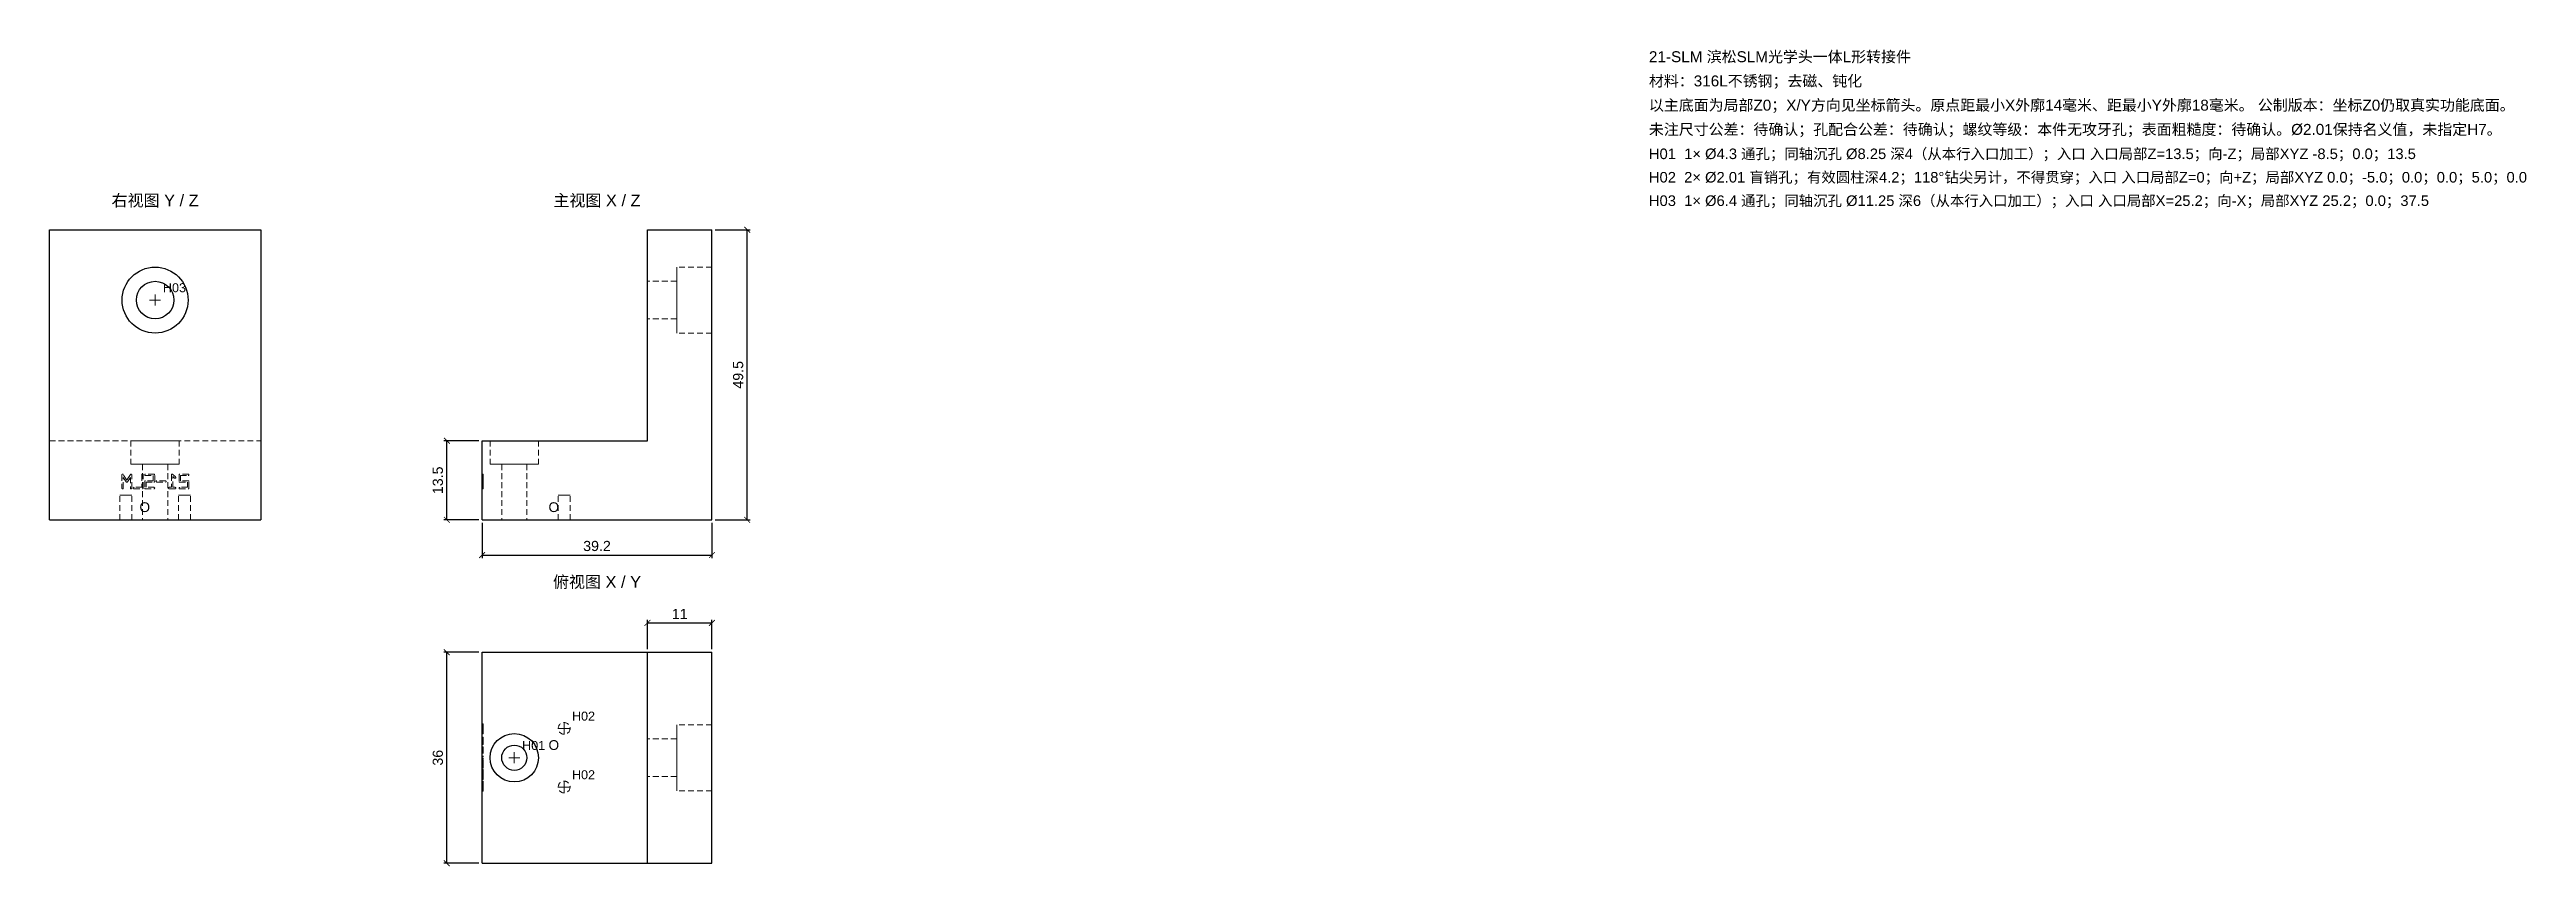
# Model space of a CAD drawing. Header units: millimetres. Extents: x 14 to 436, y 43 to 182.
import ezdxf
from ezdxf.enums import TextEntityAlignment as Align

# ---------------------------------------------------------------- set-up
doc = ezdxf.new("R2010")
doc.units = ezdxf.units.MM
doc.linetypes.add('WP_HIDDEN', pattern=[2.3, 1.5, -0.8])
for name, color, linetype, lineweight in [('ANNOTATIONS', 7, 'CONTINUOUS', 18), ('DIMENSIONS', 7, 'CONTINUOUS', 18), ('HIDDEN', 7, 'WP_HIDDEN', 13), ('VISIBLE', 7, 'CONTINUOUS', 25)]:
    doc.layers.add(name, color=color, linetype=linetype, lineweight=lineweight)
doc.styles.add('CJK', font='Arial Unicode.ttf')
doc.styles.add('OpenSansCondensed-Light', font='OpenSansCondensed-Light.ttf')
doc.dimstyles.new('EZDXF', dxfattribs={"dimtxt": 0.25, "dimasz": 0.175, "dimexe": 0.375, "dimexo": 0.125, "dimgap": 0.1, "dimtad": 1, "dimlfac": 100, "dimzin": 12, "dimdsep": 46, "dimtxsty": 'OpenSansCondensed-Light', "dimblk": 'ARCHTICK', "dimcen": 2.5, "dimazin": 3, "dimtfac": 0.5, "dimtmove": 2, "dimatfit": 3})

# ---------------------------------------------------------------- blocks, each defined once
blk = doc.blocks.new('_ARCHTICK')
at = {"color": 0, "linetype": 'BYBLOCK', "const_width": 0.15}
blk.add_lwpolyline([(-0.5, -0.5), (0.5, 0.5)], dxfattribs=at)

msp = doc.modelspace()

# ---------------------------------------------------------------- linework, layer by layer
at = {"layer": 'ANNOTATIONS'}
for p, q in [((31.06667, 139.41667), (32.93333, 139.41667)), ((32, 138.48333), (32, 140.35)), ((100.8, 66.33333), (102.66667, 66.33333)), ((101.73333, 65.4), (101.73333, 67.26667)), ((92.3, 61.33333), (94.16667, 61.33333)), ((93.23333, 60.4), (93.23333, 62.26667)), ((100.8, 56.33333), (102.66667, 56.33333)), ((101.73333, 55.4), (101.73333, 57.26667))]:
    msp.add_line(p, q, dxfattribs=at)
at = {"layer": 'HIDDEN', "ltscale": 0.666667}
for p, q in [((14, 115.41667), (14, 151.41667)), ((50, 115.41667), (50, 151.41667)), ((126.93333, 145.04167), (120.93333, 145.04167)), ((120.93333, 142.61667), (115.93333, 142.61667)), ((120.93333, 136.21667), (115.93333, 136.21667)), ((126.93333, 133.79167), (120.93333, 133.79167)), ((14, 101.91667), (14, 115.41667)), ((14, 115.41667), (50, 115.41667)), ((27.875, 115.41667), (27.875, 111.41667)), ((36.125, 115.41667), (36.125, 111.41667)), ((50, 101.91667), (50, 115.41667)), ((89.10833, 115.41667), (89.10833, 111.41667)), ((97.35833, 115.41667), (97.35833, 111.41667)), ((29.85, 111.41667), (29.85, 101.91667)), ((34.15, 111.41667), (34.15, 101.91667)), ((91.08333, 111.41667), (91.08333, 101.91667)), ((95.38333, 111.41667), (95.38333, 101.91667)), ((25.995, 101.91667), (25.995, 106.11667)), ((26.325, 109.59167), (26.325, 107.34167)), ((27.175, 108.69742), (26.55507, 109.65938)), ((26.575, 109.16695), (27.06993, 108.39895)), ((26.575, 107.34167), (26.575, 109.16695)), ((27.79493, 109.65938), (27.175, 108.69742)), ((27.28007, 108.39895), (27.775, 109.16695)), ((27.775, 109.16695), (27.775, 107.34167)), ((28.005, 101.91667), (28.005, 106.11667)), ((28.025, 107.34167), (28.025, 109.59167)), ((29.725, 107.46667), (28.4, 107.46667)), ((28.4, 107.21667), (29.85, 107.21667)), ((29.725, 109.59167), (29.725, 107.46667)), ((29.975, 107.34167), (29.975, 109.59167)), ((30.225, 108.46667), (30.225, 107.34167)), ((31.8, 109.71667), (30.35, 109.71667)), ((30.35, 109.46667), (31.675, 109.46667)), ((31.675, 108.59167), (30.35, 108.59167)), ((30.35, 107.21667), (31.8, 107.21667)), ((30.475, 108.34167), (31.8, 108.34167)), ((30.475, 107.46667), (30.475, 108.34167)), ((31.8, 107.46667), (30.475, 107.46667)), ((31.675, 109.46667), (31.675, 108.59167)), ((31.925, 108.46667), (31.925, 109.59167)), ((33.75, 108.59167), (32.3, 108.59167)), ((32.3, 108.34167), (33.75, 108.34167)), ((34.7775, 107.46667), (34.395, 107.46667)), ((34.395, 107.21667), (35.41, 107.21667)), ((34.7775, 109.59167), (34.7775, 107.46667)), ((35.49293, 109.23519), (34.98543, 109.68519)), ((35.0275, 107.46667), (35.0275, 109.31377)), ((35.0275, 109.31377), (35.32707, 109.04814)), ((35.41, 107.46667), (35.0275, 107.46667)), ((35.995, 101.91667), (35.995, 106.11667)), ((36.075, 109.59167), (36.075, 108.46667)), ((37.65, 109.71667), (36.2, 109.71667)), ((36.2, 108.34167), (37.525, 108.34167)), ((37.525, 107.46667), (36.2, 107.46667)), ((36.2, 107.21667), (37.65, 107.21667)), ((36.325, 108.59167), (36.325, 109.46667)), ((36.325, 109.46667), (37.65, 109.46667)), ((37.65, 108.59167), (36.325, 108.59167)), ((37.525, 108.34167), (37.525, 107.46667)), ((37.775, 107.34167), (37.775, 108.46667)), ((38.005, 101.91667), (38.005, 106.11667)), ((87.73333, 109.71667), (87.93333, 109.71667)), ((87.73333, 109.23519), (87.73333, 109.68519)), ((87.73333, 108.69742), (87.73333, 109.65938)), ((87.73333, 109.59167), (87.73333, 108.46667)), ((87.73333, 109.59167), (87.73333, 107.46667)), ((87.73333, 107.34167), (87.73333, 109.59167)), ((87.73333, 108.59167), (87.73333, 109.46667)), ((87.73333, 109.46667), (87.93333, 109.46667)), ((87.73333, 107.46667), (87.73333, 109.31377)), ((87.73333, 109.31377), (87.73333, 109.04814)), ((87.73333, 109.31377), (87.93333, 109.31377)), ((87.73333, 108.39895), (87.73333, 109.16695)), ((87.73333, 107.34167), (87.73333, 109.16695)), ((87.73333, 109.16695), (87.93333, 109.16695)), ((87.73333, 109.01667), (87.93333, 109.01667)), ((87.93333, 108.69742), (87.73333, 108.69742)), ((87.73333, 108.59167), (87.93333, 108.59167)), ((87.73333, 107.34167), (87.73333, 108.46667)), ((87.73333, 108.34167), (87.73333, 107.46667)), ((87.73333, 108.34167), (87.93333, 108.34167)), ((87.93333, 107.46667), (87.73333, 107.46667)), ((87.73333, 107.21667), (87.93333, 107.21667)), ((87.93333, 109.68519), (87.93333, 109.23519)), ((87.93333, 108.69742), (87.93333, 109.65938)), ((87.93333, 108.46667), (87.93333, 109.59167)), ((87.93333, 107.46667), (87.93333, 109.59167)), ((87.93333, 109.59167), (87.93333, 107.34167)), ((87.93333, 109.46667), (87.93333, 108.59167)), ((87.93333, 109.31377), (87.93333, 107.46667)), ((87.93333, 109.04814), (87.93333, 109.31377)), ((87.93333, 109.16695), (87.93333, 108.39895)), ((87.93333, 107.34167), (87.93333, 109.16695)), ((87.93333, 108.46667), (87.93333, 107.34167)), ((87.93333, 107.46667), (87.93333, 108.34167)), ((100.72833, 101.91667), (100.72833, 106.11667)), ((102.73833, 101.91667), (102.73833, 106.11667)), ((87.73333, 79.33333), (126.93333, 79.33333)), ((87.73333, 67.10833), (87.93333, 67.10833)), ((87.73333, 66.98333), (87.73333, 65.65833)), ((87.73333, 65.53333), (87.73333, 66.98333)), ((87.73333, 66.85833), (87.73333, 65.53333)), ((87.93333, 66.85833), (87.73333, 66.85833)), ((87.73333, 65.65833), (87.93333, 65.65833)), ((87.73333, 65.40833), (87.93333, 65.40833)), ((87.73333, 64.86833), (87.93333, 64.86833)), ((87.73333, 64.82626), (87.73333, 64.31876)), ((87.73333, 64.74333), (87.73333, 64.36083)), ((87.73333, 63.72833), (87.73333, 64.74333)), ((87.73333, 64.36083), (87.73333, 64.6604)), ((87.73333, 64.36083), (87.93333, 64.36083)), ((87.73333, 64.11083), (87.73333, 63.72833)), ((87.73333, 64.11083), (87.93333, 64.11083)), ((87.73333, 63.60333), (87.93333, 63.60333)), ((87.93333, 66.98333), (87.93333, 65.65833)), ((87.93333, 65.53333), (87.93333, 66.98333)), ((87.93333, 66.85833), (87.93333, 65.53333)), ((87.93333, 64.31876), (87.93333, 64.82626)), ((87.93333, 63.72833), (87.93333, 64.74333)), ((87.93333, 64.36083), (87.93333, 64.74333)), ((87.93333, 64.6604), (87.93333, 64.36083)), ((87.93333, 63.72833), (87.93333, 64.11083)), ((120.93333, 64.53333), (115.93333, 64.53333)), ((126.93333, 66.95833), (120.93333, 66.95833)), ((87.73333, 63.20833), (87.93333, 63.20833)), ((87.73333, 63.08333), (87.73333, 61.63333)), ((87.73333, 61.50833), (87.93333, 61.50833)), ((87.73333, 61.25833), (87.93333, 61.25833)), ((87.73333, 59.80833), (87.73333, 61.13333)), ((87.73333, 59.68333), (87.73333, 61.13333)), ((87.73333, 61.00833), (87.73333, 59.68333)), ((87.93333, 61.00833), (87.73333, 61.00833)), ((87.73333, 59.80833), (87.93333, 59.80833)), ((87.73333, 59.55833), (87.93333, 59.55833)), ((87.73333, 59.30833), (87.93333, 59.30833)), ((87.73333, 57.73333), (87.73333, 59.18333)), ((87.93333, 63.08333), (87.93333, 61.63333)), ((87.93333, 59.68333), (87.93333, 61.13333)), ((87.93333, 59.80833), (87.93333, 61.13333)), ((87.93333, 61.00833), (87.93333, 59.68333)), ((87.93333, 59.18333), (87.93333, 57.73333)), ((87.73333, 59.05833), (87.73333, 57.73333)), ((87.73333, 59.05833), (87.93333, 59.05833)), ((87.73333, 57.60833), (87.93333, 57.60833)), ((87.73333, 57.35833), (87.93333, 57.35833)), ((87.73333, 57.12826), (87.73333, 56.50833)), ((87.73333, 56.6134), (87.73333, 57.10833)), ((87.73333, 57.10833), (87.93333, 57.10833)), ((87.73333, 56.50833), (87.73333, 55.8884)), ((87.93333, 56.50833), (87.73333, 56.50833)), ((87.73333, 55.90833), (87.73333, 56.40326)), ((87.73333, 55.90833), (87.93333, 55.90833)), ((87.73333, 55.65833), (87.93333, 55.65833)), ((87.93333, 57.73333), (87.93333, 59.05833)), ((87.93333, 56.50833), (87.93333, 57.12826)), ((87.93333, 57.10833), (87.93333, 56.6134)), ((87.93333, 55.8884), (87.93333, 56.50833)), ((87.93333, 56.40326), (87.93333, 55.90833)), ((120.93333, 58.13333), (115.93333, 58.13333)), ((126.93333, 55.70833), (120.93333, 55.70833)), ((87.73333, 43.33333), (126.93333, 43.33333))]:
    msp.add_line(p, q, dxfattribs=at)
for points in [[(120.93333, 133.79167), (120.93333, 133.9327), (120.93333, 134.34872), (120.93333, 135.01886), (120.93333, 135.90954), (120.93333, 136.97607), (120.93333, 138.16499), (120.93333, 139.41667), (120.93333, 140.66835), (120.93333, 141.85726), (120.93333, 142.9238), (120.93333, 143.81447), (120.93333, 144.48462), (120.93333, 144.90064), (120.93333, 145.04167)], [(126.93333, 133.79167), (126.93333, 133.9327), (126.93333, 134.34872), (126.93333, 135.01886), (126.93333, 135.90954), (126.93333, 136.97607), (126.93333, 138.16499), (126.93333, 139.41667), (126.93333, 140.66835), (126.93333, 141.85726), (126.93333, 142.9238), (126.93333, 143.81447), (126.93333, 144.48462), (126.93333, 144.90064), (126.93333, 145.04167)], [(115.93333, 136.21667), (115.93333, 136.2969), (115.93333, 136.53357), (115.93333, 136.91481), (115.93333, 137.4215), (115.93333, 138.02824), (115.93333, 138.7046), (115.93333, 139.41667), (115.93333, 140.12873), (115.93333, 140.80509), (115.93333, 141.41183), (115.93333, 141.91853), (115.93333, 142.29977), (115.93333, 142.53644), (115.93333, 142.61667)], [(120.93333, 136.21667), (120.93333, 136.2969), (120.93333, 136.53357), (120.93333, 136.91481), (120.93333, 137.4215), (120.93333, 138.02824), (120.93333, 138.7046), (120.93333, 139.41667), (120.93333, 140.12873), (120.93333, 140.80509), (120.93333, 141.41183), (120.93333, 141.91853), (120.93333, 142.29977), (120.93333, 142.53644), (120.93333, 142.61667)], [(36.125, 115.41667), (36.02158, 115.41667), (35.7165, 115.41667), (35.22505, 115.41667), (34.5719, 115.41667), (33.78977, 115.41667), (32.9179, 115.41667), (32, 115.41667), (31.0821, 115.41667), (30.21023, 115.41667), (29.4281, 115.41667), (28.77495, 115.41667), (28.2835, 115.41667), (27.97842, 115.41667), (27.875, 115.41667)], [(27.875, 115.41667), (27.90094, 115.41667), (27.97842, 115.41667), (28.10648, 115.41667), (28.2835, 115.41667), (28.50726, 115.41667), (28.77495, 115.41667), (29.08318, 115.41667), (29.4281, 115.41667), (29.80537, 115.41667), (30.21023, 115.41667), (30.6376, 115.41667), (31.0821, 115.41667), (31.53815, 115.41667), (32, 115.41667)], [(32, 115.41667), (32.46185, 115.41667), (32.9179, 115.41667), (33.3624, 115.41667), (33.78977, 115.41667), (34.19463, 115.41667), (34.5719, 115.41667), (34.91682, 115.41667), (35.22505, 115.41667), (35.49274, 115.41667), (35.7165, 115.41667), (35.89352, 115.41667), (36.02158, 115.41667), (36.09906, 115.41667), (36.125, 115.41667)], [(89.10833, 115.41667), (89.21176, 115.41667), (89.51684, 115.41667), (90.00828, 115.41667), (90.66144, 115.41667), (91.44356, 115.41667), (92.31543, 115.41667), (93.23333, 115.41667), (94.15123, 115.41667), (95.0231, 115.41667), (95.80523, 115.41667), (96.45839, 115.41667), (96.94983, 115.41667), (97.25491, 115.41667), (97.35833, 115.41667)], [(36.125, 111.41667), (36.02158, 111.41667), (35.7165, 111.41667), (35.22505, 111.41667), (34.5719, 111.41667), (33.78977, 111.41667), (32.9179, 111.41667), (32, 111.41667), (31.0821, 111.41667), (30.21023, 111.41667), (29.4281, 111.41667), (28.77495, 111.41667), (28.2835, 111.41667), (27.97842, 111.41667), (27.875, 111.41667)], [(27.875, 111.41667), (27.90094, 111.41667), (27.97842, 111.41667), (28.10648, 111.41667), (28.2835, 111.41667), (28.50726, 111.41667), (28.77495, 111.41667), (29.08318, 111.41667), (29.4281, 111.41667), (29.80537, 111.41667), (30.21023, 111.41667), (30.6376, 111.41667), (31.0821, 111.41667), (31.53815, 111.41667), (32, 111.41667)], [(34.15, 111.41667), (34.0961, 111.41667), (33.93708, 111.41667), (33.68094, 111.41667), (33.3405, 111.41667), (32.93285, 111.41667), (32.47842, 111.41667), (32, 111.41667), (31.52158, 111.41667), (31.06715, 111.41667), (30.6595, 111.41667), (30.31906, 111.41667), (30.06292, 111.41667), (29.9039, 111.41667), (29.85, 111.41667)], [(29.85, 111.41667), (29.86352, 111.41667), (29.9039, 111.41667), (29.97065, 111.41667), (30.06292, 111.41667), (30.17954, 111.41667), (30.31906, 111.41667), (30.47972, 111.41667), (30.6595, 111.41667), (30.85613, 111.41667), (31.06715, 111.41667), (31.2899, 111.41667), (31.52158, 111.41667), (31.75928, 111.41667), (32, 111.41667)], [(32, 111.41667), (32.46185, 111.41667), (32.9179, 111.41667), (33.3624, 111.41667), (33.78977, 111.41667), (34.19463, 111.41667), (34.5719, 111.41667), (34.91682, 111.41667), (35.22505, 111.41667), (35.49274, 111.41667), (35.7165, 111.41667), (35.89352, 111.41667), (36.02158, 111.41667), (36.09906, 111.41667), (36.125, 111.41667)], [(32, 111.41667), (32.24072, 111.41667), (32.47842, 111.41667), (32.7101, 111.41667), (32.93285, 111.41667), (33.14387, 111.41667), (33.3405, 111.41667), (33.52028, 111.41667), (33.68094, 111.41667), (33.82046, 111.41667), (33.93708, 111.41667), (34.02935, 111.41667), (34.0961, 111.41667), (34.13648, 111.41667), (34.15, 111.41667)], [(89.10833, 111.41667), (89.21176, 111.41667), (89.51684, 111.41667), (90.00828, 111.41667), (90.66144, 111.41667), (91.44356, 111.41667), (92.31543, 111.41667), (93.23333, 111.41667), (94.15123, 111.41667), (95.0231, 111.41667), (95.80523, 111.41667), (96.45839, 111.41667), (96.94983, 111.41667), (97.25491, 111.41667), (97.35833, 111.41667)], [(91.08333, 111.41667), (91.13724, 111.41667), (91.29625, 111.41667), (91.5524, 111.41667), (91.89283, 111.41667), (92.30048, 111.41667), (92.75491, 111.41667), (93.23333, 111.41667), (93.71175, 111.41667), (94.16618, 111.41667), (94.57384, 111.41667), (94.91427, 111.41667), (95.17042, 111.41667), (95.32943, 111.41667), (95.38333, 111.41667)], [(28.005, 106.11667), (27.9798, 106.11667), (27.90547, 106.11667), (27.78574, 106.11667), (27.62661, 106.11667), (27.43605, 106.11667), (27.22363, 106.11667), (27, 106.11667), (26.77637, 106.11667), (26.56395, 106.11667), (26.37339, 106.11667), (26.21426, 106.11667), (26.09453, 106.11667), (26.0202, 106.11667), (25.995, 106.11667)], [(25.995, 106.11667), (26.00132, 106.11667), (26.0202, 106.11667), (26.0514, 106.11667), (26.09453, 106.11667), (26.14904, 106.11667), (26.21426, 106.11667), (26.28936, 106.11667), (26.37339, 106.11667), (26.46531, 106.11667), (26.56395, 106.11667), (26.66807, 106.11667), (26.77637, 106.11667), (26.88748, 106.11667), (27, 106.11667)], [(27, 106.11667), (27.11252, 106.11667), (27.22363, 106.11667), (27.33193, 106.11667), (27.43605, 106.11667), (27.53469, 106.11667), (27.62661, 106.11667), (27.71064, 106.11667), (27.78574, 106.11667), (27.85096, 106.11667), (27.90547, 106.11667), (27.9486, 106.11667), (27.9798, 106.11667), (27.99868, 106.11667), (28.005, 106.11667)], [(38.005, 106.11667), (37.9798, 106.11667), (37.90547, 106.11667), (37.78574, 106.11667), (37.62661, 106.11667), (37.43605, 106.11667), (37.22363, 106.11667), (37, 106.11667), (36.77637, 106.11667), (36.56395, 106.11667), (36.37339, 106.11667), (36.21426, 106.11667), (36.09453, 106.11667), (36.0202, 106.11667), (35.995, 106.11667)], [(35.995, 106.11667), (36.00132, 106.11667), (36.0202, 106.11667), (36.0514, 106.11667), (36.09453, 106.11667), (36.14904, 106.11667), (36.21426, 106.11667), (36.28936, 106.11667), (36.37339, 106.11667), (36.46531, 106.11667), (36.56395, 106.11667), (36.66807, 106.11667), (36.77637, 106.11667), (36.88748, 106.11667), (37, 106.11667)], [(37, 106.11667), (37.11252, 106.11667), (37.22363, 106.11667), (37.33193, 106.11667), (37.43605, 106.11667), (37.53469, 106.11667), (37.62661, 106.11667), (37.71064, 106.11667), (37.78574, 106.11667), (37.85096, 106.11667), (37.90547, 106.11667), (37.9486, 106.11667), (37.9798, 106.11667), (37.99868, 106.11667), (38.005, 106.11667)], [(87.73333, 109.71667), (87.73333, 109.71588), (87.73333, 109.71353), (87.73333, 109.70965), (87.73333, 109.70429), (87.73333, 109.69751), (87.73333, 109.6894), (87.73333, 109.68006), (87.73333, 109.6696), (87.73333, 109.65817), (87.73333, 109.6459), (87.73333, 109.63295), (87.73333, 109.61948), (87.73333, 109.60566), (87.73333, 109.59167)], [(87.73333, 109.46667), (87.73333, 109.4698), (87.73333, 109.47905), (87.73333, 109.49394), (87.73333, 109.51373), (87.73333, 109.53743), (87.73333, 109.56385), (87.73333, 109.59167), (87.73333, 109.61948), (87.73333, 109.6459), (87.73333, 109.6696), (87.73333, 109.6894), (87.73333, 109.70429), (87.73333, 109.71353), (87.73333, 109.71667)], [(87.73333, 109.68519), (87.73333, 109.68936), (87.73333, 109.69327), (87.73333, 109.69691), (87.73333, 109.70026), (87.73333, 109.70332), (87.73333, 109.70608), (87.73333, 109.70853), (87.73333, 109.71067), (87.73333, 109.71249), (87.73333, 109.71399), (87.73333, 109.71516), (87.73333, 109.716), (87.73333, 109.7165), (87.73333, 109.71667)], [(87.73333, 109.65938), (87.73333, 109.66669), (87.73333, 109.67363), (87.73333, 109.68014), (87.73333, 109.68621), (87.73333, 109.6918), (87.73333, 109.69687), (87.73333, 109.70141), (87.73333, 109.7054), (87.73333, 109.70881), (87.73333, 109.71162), (87.73333, 109.71382), (87.73333, 109.7154), (87.73333, 109.71635), (87.73333, 109.71667)], [(87.73333, 109.01667), (87.73333, 109.01852), (87.73333, 109.02404), (87.73333, 109.03305), (87.73333, 109.04529), (87.73333, 109.06039), (87.73333, 109.07791), (87.73333, 109.09732), (87.73333, 109.11804), (87.73333, 109.13947), (87.73333, 109.16097), (87.73333, 109.18189), (87.73333, 109.20162), (87.73333, 109.21956), (87.73333, 109.23519)], [(87.73333, 109.04814), (87.73333, 109.04397), (87.73333, 109.04006), (87.73333, 109.03643), (87.73333, 109.03307), (87.73333, 109.03001), (87.73333, 109.02725), (87.73333, 109.0248), (87.73333, 109.02266), (87.73333, 109.02084), (87.73333, 109.01934), (87.73333, 109.01817), (87.73333, 109.01734), (87.73333, 109.01683), (87.73333, 109.01667)], [(87.73333, 108.46667), (87.73333, 108.48066), (87.73333, 108.49448), (87.73333, 108.50795), (87.73333, 108.5209), (87.73333, 108.53317), (87.73333, 108.5446), (87.73333, 108.55506), (87.73333, 108.5644), (87.73333, 108.57251), (87.73333, 108.57929), (87.73333, 108.58465), (87.73333, 108.58853), (87.73333, 108.59088), (87.73333, 108.59167)], [(87.73333, 108.59167), (87.73333, 108.58853), (87.73333, 108.57929), (87.73333, 108.5644), (87.73333, 108.5446), (87.73333, 108.5209), (87.73333, 108.49448), (87.73333, 108.46667), (87.73333, 108.43885), (87.73333, 108.41243), (87.73333, 108.38873), (87.73333, 108.36894), (87.73333, 108.35405), (87.73333, 108.3448), (87.73333, 108.34167)], [(87.73333, 108.46667), (87.73333, 108.45267), (87.73333, 108.43885), (87.73333, 108.42538), (87.73333, 108.41243), (87.73333, 108.40016), (87.73333, 108.38873), (87.73333, 108.37828), (87.73333, 108.36894), (87.73333, 108.36083), (87.73333, 108.35405), (87.73333, 108.34868), (87.73333, 108.3448), (87.73333, 108.34245), (87.73333, 108.34167)], [(87.73333, 108.39895), (87.73333, 108.39164), (87.73333, 108.38471), (87.73333, 108.37819), (87.73333, 108.37212), (87.73333, 108.36654), (87.73333, 108.36146), (87.73333, 108.35692), (87.73333, 108.35293), (87.73333, 108.34953), (87.73333, 108.34672), (87.73333, 108.34452), (87.73333, 108.34294), (87.73333, 108.34198), (87.73333, 108.34167)], [(87.73333, 107.46667), (87.73333, 107.46353), (87.73333, 107.45429), (87.73333, 107.4394), (87.73333, 107.4196), (87.73333, 107.3959), (87.73333, 107.36948), (87.73333, 107.34167), (87.73333, 107.31385), (87.73333, 107.28743), (87.73333, 107.26373), (87.73333, 107.24394), (87.73333, 107.22905), (87.73333, 107.2198), (87.73333, 107.21667)], [(87.73333, 107.21667), (87.73333, 107.21745), (87.73333, 107.2198), (87.73333, 107.22368), (87.73333, 107.22905), (87.73333, 107.23583), (87.73333, 107.24394), (87.73333, 107.25328), (87.73333, 107.26373), (87.73333, 107.27516), (87.73333, 107.28743), (87.73333, 107.30038), (87.73333, 107.31385), (87.73333, 107.32767), (87.73333, 107.34167)], [(87.93333, 109.46667), (87.93333, 109.4698), (87.93333, 109.47905), (87.93333, 109.49394), (87.93333, 109.51373), (87.93333, 109.53743), (87.93333, 109.56385), (87.93333, 109.59167), (87.93333, 109.61948), (87.93333, 109.6459), (87.93333, 109.6696), (87.93333, 109.6894), (87.93333, 109.70429), (87.93333, 109.71353), (87.93333, 109.71667)], [(87.93333, 109.71667), (87.93333, 109.71588), (87.93333, 109.71353), (87.93333, 109.70965), (87.93333, 109.70429), (87.93333, 109.69751), (87.93333, 109.6894), (87.93333, 109.68006), (87.93333, 109.6696), (87.93333, 109.65817), (87.93333, 109.6459), (87.93333, 109.63295), (87.93333, 109.61948), (87.93333, 109.60566), (87.93333, 109.59167)], [(87.93333, 109.68519), (87.93333, 109.68936), (87.93333, 109.69327), (87.93333, 109.69691), (87.93333, 109.70026), (87.93333, 109.70332), (87.93333, 109.70608), (87.93333, 109.70853), (87.93333, 109.71067), (87.93333, 109.71249), (87.93333, 109.71399), (87.93333, 109.71516), (87.93333, 109.716), (87.93333, 109.7165), (87.93333, 109.71667)], [(87.93333, 109.71667), (87.93333, 109.71635), (87.93333, 109.7154), (87.93333, 109.71382), (87.93333, 109.71162), (87.93333, 109.70881), (87.93333, 109.7054), (87.93333, 109.70141), (87.93333, 109.69687), (87.93333, 109.6918), (87.93333, 109.68621), (87.93333, 109.68014), (87.93333, 109.67363), (87.93333, 109.66669), (87.93333, 109.65938)], [(87.93333, 109.01667), (87.93333, 109.01852), (87.93333, 109.02404), (87.93333, 109.03305), (87.93333, 109.04529), (87.93333, 109.06039), (87.93333, 109.07791), (87.93333, 109.09732), (87.93333, 109.11804), (87.93333, 109.13947), (87.93333, 109.16097), (87.93333, 109.18189), (87.93333, 109.20162), (87.93333, 109.21956), (87.93333, 109.23519)], [(87.93333, 109.04814), (87.93333, 109.04397), (87.93333, 109.04006), (87.93333, 109.03643), (87.93333, 109.03307), (87.93333, 109.03001), (87.93333, 109.02725), (87.93333, 109.0248), (87.93333, 109.02266), (87.93333, 109.02084), (87.93333, 109.01934), (87.93333, 109.01817), (87.93333, 109.01734), (87.93333, 109.01683), (87.93333, 109.01667)], [(87.93333, 108.46667), (87.93333, 108.48066), (87.93333, 108.49448), (87.93333, 108.50795), (87.93333, 108.5209), (87.93333, 108.53317), (87.93333, 108.5446), (87.93333, 108.55506), (87.93333, 108.5644), (87.93333, 108.57251), (87.93333, 108.57929), (87.93333, 108.58465), (87.93333, 108.58853), (87.93333, 108.59088), (87.93333, 108.59167)], [(87.93333, 108.59167), (87.93333, 108.58853), (87.93333, 108.57929), (87.93333, 108.5644), (87.93333, 108.5446), (87.93333, 108.5209), (87.93333, 108.49448), (87.93333, 108.46667), (87.93333, 108.43885), (87.93333, 108.41243), (87.93333, 108.38873), (87.93333, 108.36894), (87.93333, 108.35405), (87.93333, 108.3448), (87.93333, 108.34167)], [(87.93333, 108.46667), (87.93333, 108.45267), (87.93333, 108.43885), (87.93333, 108.42538), (87.93333, 108.41243), (87.93333, 108.40016), (87.93333, 108.38873), (87.93333, 108.37828), (87.93333, 108.36894), (87.93333, 108.36083), (87.93333, 108.35405), (87.93333, 108.34868), (87.93333, 108.3448), (87.93333, 108.34245), (87.93333, 108.34167)], [(87.93333, 108.39895), (87.93333, 108.39164), (87.93333, 108.38471), (87.93333, 108.37819), (87.93333, 108.37212), (87.93333, 108.36654), (87.93333, 108.36146), (87.93333, 108.35692), (87.93333, 108.35293), (87.93333, 108.34953), (87.93333, 108.34672), (87.93333, 108.34452), (87.93333, 108.34294), (87.93333, 108.34198), (87.93333, 108.34167)], [(87.93333, 107.46667), (87.93333, 107.46353), (87.93333, 107.45429), (87.93333, 107.4394), (87.93333, 107.4196), (87.93333, 107.3959), (87.93333, 107.36948), (87.93333, 107.34167), (87.93333, 107.31385), (87.93333, 107.28743), (87.93333, 107.26373), (87.93333, 107.24394), (87.93333, 107.22905), (87.93333, 107.2198), (87.93333, 107.21667)], [(87.93333, 107.21667), (87.93333, 107.21745), (87.93333, 107.2198), (87.93333, 107.22368), (87.93333, 107.22905), (87.93333, 107.23583), (87.93333, 107.24394), (87.93333, 107.25328), (87.93333, 107.26373), (87.93333, 107.27516), (87.93333, 107.28743), (87.93333, 107.30038), (87.93333, 107.31385), (87.93333, 107.32767), (87.93333, 107.34167)], [(102.73833, 106.11667), (102.71314, 106.11667), (102.63881, 106.11667), (102.51907, 106.11667), (102.35994, 106.11667), (102.16939, 106.11667), (101.95697, 106.11667), (101.73333, 106.11667), (101.5097, 106.11667), (101.29728, 106.11667), (101.10673, 106.11667), (100.94759, 106.11667), (100.82786, 106.11667), (100.75353, 106.11667), (100.72833, 106.11667)], [(28.005, 101.91667), (27.9798, 101.91667), (27.90547, 101.91667), (27.78574, 101.91667), (27.62661, 101.91667), (27.43605, 101.91667), (27.22363, 101.91667), (27, 101.91667), (26.77637, 101.91667), (26.56395, 101.91667), (26.37339, 101.91667), (26.21426, 101.91667), (26.09453, 101.91667), (26.0202, 101.91667), (25.995, 101.91667)], [(25.995, 101.91667), (26.00132, 101.91667), (26.0202, 101.91667), (26.0514, 101.91667), (26.09453, 101.91667), (26.14904, 101.91667), (26.21426, 101.91667), (26.28936, 101.91667), (26.37339, 101.91667), (26.46531, 101.91667), (26.56395, 101.91667), (26.66807, 101.91667), (26.77637, 101.91667), (26.88748, 101.91667), (27, 101.91667)], [(27, 101.91667), (27.11252, 101.91667), (27.22363, 101.91667), (27.33193, 101.91667), (27.43605, 101.91667), (27.53469, 101.91667), (27.62661, 101.91667), (27.71064, 101.91667), (27.78574, 101.91667), (27.85096, 101.91667), (27.90547, 101.91667), (27.9486, 101.91667), (27.9798, 101.91667), (27.99868, 101.91667), (28.005, 101.91667)], [(34.15, 101.91667), (34.0961, 101.91667), (33.93708, 101.91667), (33.68094, 101.91667), (33.3405, 101.91667), (32.93285, 101.91667), (32.47842, 101.91667), (32, 101.91667), (31.52158, 101.91667), (31.06715, 101.91667), (30.6595, 101.91667), (30.31906, 101.91667), (30.06292, 101.91667), (29.9039, 101.91667), (29.85, 101.91667)], [(29.85, 101.91667), (29.86352, 101.91667), (29.9039, 101.91667), (29.97065, 101.91667), (30.06292, 101.91667), (30.17954, 101.91667), (30.31906, 101.91667), (30.47972, 101.91667), (30.6595, 101.91667), (30.85613, 101.91667), (31.06715, 101.91667), (31.2899, 101.91667), (31.52158, 101.91667), (31.75928, 101.91667), (32, 101.91667)], [(32, 101.91667), (32.24072, 101.91667), (32.47842, 101.91667), (32.7101, 101.91667), (32.93285, 101.91667), (33.14387, 101.91667), (33.3405, 101.91667), (33.52028, 101.91667), (33.68094, 101.91667), (33.82046, 101.91667), (33.93708, 101.91667), (34.02935, 101.91667), (34.0961, 101.91667), (34.13648, 101.91667), (34.15, 101.91667)], [(38.005, 101.91667), (37.9798, 101.91667), (37.90547, 101.91667), (37.78574, 101.91667), (37.62661, 101.91667), (37.43605, 101.91667), (37.22363, 101.91667), (37, 101.91667), (36.77637, 101.91667), (36.56395, 101.91667), (36.37339, 101.91667), (36.21426, 101.91667), (36.09453, 101.91667), (36.0202, 101.91667), (35.995, 101.91667)], [(35.995, 101.91667), (36.00132, 101.91667), (36.0202, 101.91667), (36.0514, 101.91667), (36.09453, 101.91667), (36.14904, 101.91667), (36.21426, 101.91667), (36.28936, 101.91667), (36.37339, 101.91667), (36.46531, 101.91667), (36.56395, 101.91667), (36.66807, 101.91667), (36.77637, 101.91667), (36.88748, 101.91667), (37, 101.91667)], [(37, 101.91667), (37.11252, 101.91667), (37.22363, 101.91667), (37.33193, 101.91667), (37.43605, 101.91667), (37.53469, 101.91667), (37.62661, 101.91667), (37.71064, 101.91667), (37.78574, 101.91667), (37.85096, 101.91667), (37.90547, 101.91667), (37.9486, 101.91667), (37.9798, 101.91667), (37.99868, 101.91667), (38.005, 101.91667)], [(91.08333, 101.91667), (91.13724, 101.91667), (91.29625, 101.91667), (91.5524, 101.91667), (91.89283, 101.91667), (92.30048, 101.91667), (92.75491, 101.91667), (93.23333, 101.91667), (93.71175, 101.91667), (94.16618, 101.91667), (94.57384, 101.91667), (94.91427, 101.91667), (95.17042, 101.91667), (95.32943, 101.91667), (95.38333, 101.91667)], [(102.73833, 101.91667), (102.71314, 101.91667), (102.63881, 101.91667), (102.51907, 101.91667), (102.35994, 101.91667), (102.16939, 101.91667), (101.95697, 101.91667), (101.73333, 101.91667), (101.5097, 101.91667), (101.29728, 101.91667), (101.10673, 101.91667), (100.94759, 101.91667), (100.82786, 101.91667), (100.75353, 101.91667), (100.72833, 101.91667)], [(87.73333, 67.10833), (87.73333, 67.10755), (87.73333, 67.1052), (87.73333, 67.10132), (87.73333, 67.09595), (87.73333, 67.08917), (87.73333, 67.08106), (87.73333, 67.07172), (87.73333, 67.06127), (87.73333, 67.04984), (87.73333, 67.03757), (87.73333, 67.02462), (87.73333, 67.01115), (87.73333, 66.99733), (87.73333, 66.98333)], [(87.73333, 65.53333), (87.73333, 65.51934), (87.73333, 65.50552), (87.73333, 65.49205), (87.73333, 65.4791), (87.73333, 65.46683), (87.73333, 65.4554), (87.73333, 65.44494), (87.73333, 65.4356), (87.73333, 65.42749), (87.73333, 65.42071), (87.73333, 65.41535), (87.73333, 65.41147), (87.73333, 65.40912), (87.73333, 65.40833)], [(87.73333, 64.74333), (87.73333, 64.75733), (87.73333, 64.77115), (87.73333, 64.78462), (87.73333, 64.79757), (87.73333, 64.80984), (87.73333, 64.82127), (87.73333, 64.83172), (87.73333, 64.84106), (87.73333, 64.84917), (87.73333, 64.85595), (87.73333, 64.86132), (87.73333, 64.8652), (87.73333, 64.86755), (87.73333, 64.86833)], [(87.73333, 64.6604), (87.73333, 64.67679), (87.73333, 64.69496), (87.73333, 64.71443), (87.73333, 64.73467), (87.73333, 64.75515), (87.73333, 64.77531), (87.73333, 64.79461), (87.73333, 64.81254), (87.73333, 64.8286), (87.73333, 64.84238), (87.73333, 64.8535), (87.73333, 64.86167), (87.73333, 64.86666), (87.73333, 64.86833)], [(87.73333, 64.86833), (87.73333, 64.86811), (87.73333, 64.86742), (87.73333, 64.86629), (87.73333, 64.8647), (87.73333, 64.86268), (87.73333, 64.86022), (87.73333, 64.85733), (87.73333, 64.85403), (87.73333, 64.85032), (87.73333, 64.84623), (87.73333, 64.84176), (87.73333, 64.83693), (87.73333, 64.83176), (87.73333, 64.82626)], [(87.73333, 64.31876), (87.73333, 64.30238), (87.73333, 64.28421), (87.73333, 64.26474), (87.73333, 64.2445), (87.73333, 64.22402), (87.73333, 64.20386), (87.73333, 64.18456), (87.73333, 64.16663), (87.73333, 64.15056), (87.73333, 64.13678), (87.73333, 64.12566), (87.73333, 64.1175), (87.73333, 64.11251), (87.73333, 64.11083)], [(87.73333, 63.72833), (87.73333, 63.71434), (87.73333, 63.70052), (87.73333, 63.68705), (87.73333, 63.6741), (87.73333, 63.66183), (87.73333, 63.6504), (87.73333, 63.63994), (87.73333, 63.6306), (87.73333, 63.62249), (87.73333, 63.61571), (87.73333, 63.61035), (87.73333, 63.60647), (87.73333, 63.60412), (87.73333, 63.60333)], [(87.93333, 66.98333), (87.93333, 66.99733), (87.93333, 67.01115), (87.93333, 67.02462), (87.93333, 67.03757), (87.93333, 67.04984), (87.93333, 67.06127), (87.93333, 67.07172), (87.93333, 67.08106), (87.93333, 67.08917), (87.93333, 67.09595), (87.93333, 67.10132), (87.93333, 67.1052), (87.93333, 67.10755), (87.93333, 67.10833)], [(87.93333, 65.53333), (87.93333, 65.51934), (87.93333, 65.50552), (87.93333, 65.49205), (87.93333, 65.4791), (87.93333, 65.46683), (87.93333, 65.4554), (87.93333, 65.44494), (87.93333, 65.4356), (87.93333, 65.42749), (87.93333, 65.42071), (87.93333, 65.41535), (87.93333, 65.41147), (87.93333, 65.40912), (87.93333, 65.40833)], [(87.93333, 64.6604), (87.93333, 64.67679), (87.93333, 64.69496), (87.93333, 64.71443), (87.93333, 64.73467), (87.93333, 64.75515), (87.93333, 64.77531), (87.93333, 64.79461), (87.93333, 64.81254), (87.93333, 64.8286), (87.93333, 64.84238), (87.93333, 64.8535), (87.93333, 64.86167), (87.93333, 64.86666), (87.93333, 64.86833)], [(87.93333, 64.86833), (87.93333, 64.86811), (87.93333, 64.86742), (87.93333, 64.86629), (87.93333, 64.8647), (87.93333, 64.86268), (87.93333, 64.86022), (87.93333, 64.85733), (87.93333, 64.85403), (87.93333, 64.85032), (87.93333, 64.84623), (87.93333, 64.84176), (87.93333, 64.83693), (87.93333, 64.83176), (87.93333, 64.82626)], [(87.93333, 64.74333), (87.93333, 64.75733), (87.93333, 64.77115), (87.93333, 64.78462), (87.93333, 64.79757), (87.93333, 64.80984), (87.93333, 64.82127), (87.93333, 64.83172), (87.93333, 64.84106), (87.93333, 64.84917), (87.93333, 64.85595), (87.93333, 64.86132), (87.93333, 64.8652), (87.93333, 64.86755), (87.93333, 64.86833)], [(87.93333, 64.31876), (87.93333, 64.30238), (87.93333, 64.28421), (87.93333, 64.26474), (87.93333, 64.2445), (87.93333, 64.22402), (87.93333, 64.20386), (87.93333, 64.18456), (87.93333, 64.16663), (87.93333, 64.15056), (87.93333, 64.13678), (87.93333, 64.12566), (87.93333, 64.1175), (87.93333, 64.11251), (87.93333, 64.11083)], [(87.93333, 63.72833), (87.93333, 63.71434), (87.93333, 63.70052), (87.93333, 63.68705), (87.93333, 63.6741), (87.93333, 63.66183), (87.93333, 63.6504), (87.93333, 63.63994), (87.93333, 63.6306), (87.93333, 63.62249), (87.93333, 63.61571), (87.93333, 63.61035), (87.93333, 63.60647), (87.93333, 63.60412), (87.93333, 63.60333)], [(115.93333, 58.13333), (115.93333, 58.21356), (115.93333, 58.45023), (115.93333, 58.83147), (115.93333, 59.33817), (115.93333, 59.94491), (115.93333, 60.62127), (115.93333, 61.33333), (115.93333, 62.0454), (115.93333, 62.72176), (115.93333, 63.3285), (115.93333, 63.83519), (115.93333, 64.21643), (115.93333, 64.4531), (115.93333, 64.53333)], [(115.93333, 64.53333), (115.93333, 64.51321), (115.93333, 64.4531), (115.93333, 64.35376), (115.93333, 64.21643), (115.93333, 64.04285), (115.93333, 63.83519), (115.93333, 63.59608), (115.93333, 63.3285), (115.93333, 63.03584), (115.93333, 62.72176), (115.93333, 62.39023), (115.93333, 62.0454), (115.93333, 61.69162), (115.93333, 61.33333)], [(120.93333, 55.70833), (120.93333, 55.84936), (120.93333, 56.26538), (120.93333, 56.93553), (120.93333, 57.8262), (120.93333, 58.89274), (120.93333, 60.08165), (120.93333, 61.33333), (120.93333, 62.58501), (120.93333, 63.77393), (120.93333, 64.84046), (120.93333, 65.73114), (120.93333, 66.40128), (120.93333, 66.8173), (120.93333, 66.95833)], [(120.93333, 66.95833), (120.93333, 66.92296), (120.93333, 66.8173), (120.93333, 66.64268), (120.93333, 66.40128), (120.93333, 66.09616), (120.93333, 65.73114), (120.93333, 65.31081), (120.93333, 64.84046), (120.93333, 64.32601), (120.93333, 63.77393), (120.93333, 63.19115), (120.93333, 62.58501), (120.93333, 61.96313), (120.93333, 61.33333)], [(120.93333, 58.13333), (120.93333, 58.21356), (120.93333, 58.45023), (120.93333, 58.83147), (120.93333, 59.33817), (120.93333, 59.94491), (120.93333, 60.62127), (120.93333, 61.33333), (120.93333, 62.0454), (120.93333, 62.72176), (120.93333, 63.3285), (120.93333, 63.83519), (120.93333, 64.21643), (120.93333, 64.4531), (120.93333, 64.53333)], [(120.93333, 64.53333), (120.93333, 64.51321), (120.93333, 64.4531), (120.93333, 64.35376), (120.93333, 64.21643), (120.93333, 64.04285), (120.93333, 63.83519), (120.93333, 63.59608), (120.93333, 63.3285), (120.93333, 63.03584), (120.93333, 62.72176), (120.93333, 62.39023), (120.93333, 62.0454), (120.93333, 61.69162), (120.93333, 61.33333)], [(126.93333, 55.70833), (126.93333, 55.84936), (126.93333, 56.26538), (126.93333, 56.93553), (126.93333, 57.8262), (126.93333, 58.89274), (126.93333, 60.08165), (126.93333, 61.33333), (126.93333, 62.58501), (126.93333, 63.77393), (126.93333, 64.84046), (126.93333, 65.73114), (126.93333, 66.40128), (126.93333, 66.8173), (126.93333, 66.95833)], [(126.93333, 66.95833), (126.93333, 66.92296), (126.93333, 66.8173), (126.93333, 66.64268), (126.93333, 66.40128), (126.93333, 66.09616), (126.93333, 65.73114), (126.93333, 65.31081), (126.93333, 64.84046), (126.93333, 64.32601), (126.93333, 63.77393), (126.93333, 63.19115), (126.93333, 62.58501), (126.93333, 61.96313), (126.93333, 61.33333)], [(87.73333, 63.08333), (87.73333, 63.09733), (87.73333, 63.11115), (87.73333, 63.12462), (87.73333, 63.13757), (87.73333, 63.14984), (87.73333, 63.16127), (87.73333, 63.17172), (87.73333, 63.18106), (87.73333, 63.18917), (87.73333, 63.19595), (87.73333, 63.20132), (87.73333, 63.2052), (87.73333, 63.20755), (87.73333, 63.20833)], [(87.73333, 61.63333), (87.73333, 61.61934), (87.73333, 61.60552), (87.73333, 61.59205), (87.73333, 61.5791), (87.73333, 61.56683), (87.73333, 61.5554), (87.73333, 61.54494), (87.73333, 61.5356), (87.73333, 61.52749), (87.73333, 61.52071), (87.73333, 61.51535), (87.73333, 61.51147), (87.73333, 61.50912), (87.73333, 61.50833)], [(87.73333, 61.25833), (87.73333, 61.25755), (87.73333, 61.2552), (87.73333, 61.25132), (87.73333, 61.24595), (87.73333, 61.23917), (87.73333, 61.23106), (87.73333, 61.22172), (87.73333, 61.21127), (87.73333, 61.19984), (87.73333, 61.18757), (87.73333, 61.17462), (87.73333, 61.16115), (87.73333, 61.14733), (87.73333, 61.13333)], [(87.73333, 59.55833), (87.73333, 59.55912), (87.73333, 59.56147), (87.73333, 59.56535), (87.73333, 59.57071), (87.73333, 59.57749), (87.73333, 59.5856), (87.73333, 59.59494), (87.73333, 59.6054), (87.73333, 59.61683), (87.73333, 59.6291), (87.73333, 59.64205), (87.73333, 59.65552), (87.73333, 59.66934), (87.73333, 59.68333)], [(87.73333, 59.18333), (87.73333, 59.19733), (87.73333, 59.21115), (87.73333, 59.22462), (87.73333, 59.23757), (87.73333, 59.24984), (87.73333, 59.26127), (87.73333, 59.27172), (87.73333, 59.28106), (87.73333, 59.28917), (87.73333, 59.29595), (87.73333, 59.30132), (87.73333, 59.3052), (87.73333, 59.30755), (87.73333, 59.30833)], [(87.73333, 59.30833), (87.73333, 59.3052), (87.73333, 59.29595), (87.73333, 59.28106), (87.73333, 59.26127), (87.73333, 59.23757), (87.73333, 59.21115), (87.73333, 59.18333), (87.73333, 59.15552), (87.73333, 59.1291), (87.73333, 59.1054), (87.73333, 59.0856), (87.73333, 59.07071), (87.73333, 59.06147), (87.73333, 59.05833)], [(87.93333, 63.08333), (87.93333, 63.09733), (87.93333, 63.11115), (87.93333, 63.12462), (87.93333, 63.13757), (87.93333, 63.14984), (87.93333, 63.16127), (87.93333, 63.17172), (87.93333, 63.18106), (87.93333, 63.18917), (87.93333, 63.19595), (87.93333, 63.20132), (87.93333, 63.2052), (87.93333, 63.20755), (87.93333, 63.20833)], [(87.93333, 61.63333), (87.93333, 61.61934), (87.93333, 61.60552), (87.93333, 61.59205), (87.93333, 61.5791), (87.93333, 61.56683), (87.93333, 61.5554), (87.93333, 61.54494), (87.93333, 61.5356), (87.93333, 61.52749), (87.93333, 61.52071), (87.93333, 61.51535), (87.93333, 61.51147), (87.93333, 61.50912), (87.93333, 61.50833)], [(87.93333, 61.25833), (87.93333, 61.25755), (87.93333, 61.2552), (87.93333, 61.25132), (87.93333, 61.24595), (87.93333, 61.23917), (87.93333, 61.23106), (87.93333, 61.22172), (87.93333, 61.21127), (87.93333, 61.19984), (87.93333, 61.18757), (87.93333, 61.17462), (87.93333, 61.16115), (87.93333, 61.14733), (87.93333, 61.13333)], [(87.93333, 59.68333), (87.93333, 59.66934), (87.93333, 59.65552), (87.93333, 59.64205), (87.93333, 59.6291), (87.93333, 59.61683), (87.93333, 59.6054), (87.93333, 59.59494), (87.93333, 59.5856), (87.93333, 59.57749), (87.93333, 59.57071), (87.93333, 59.56535), (87.93333, 59.56147), (87.93333, 59.55912), (87.93333, 59.55833)], [(87.93333, 59.18333), (87.93333, 59.19733), (87.93333, 59.21115), (87.93333, 59.22462), (87.93333, 59.23757), (87.93333, 59.24984), (87.93333, 59.26127), (87.93333, 59.27172), (87.93333, 59.28106), (87.93333, 59.28917), (87.93333, 59.29595), (87.93333, 59.30132), (87.93333, 59.3052), (87.93333, 59.30755), (87.93333, 59.30833)], [(87.93333, 59.30833), (87.93333, 59.3052), (87.93333, 59.29595), (87.93333, 59.28106), (87.93333, 59.26127), (87.93333, 59.23757), (87.93333, 59.21115), (87.93333, 59.18333), (87.93333, 59.15552), (87.93333, 59.1291), (87.93333, 59.1054), (87.93333, 59.0856), (87.93333, 59.07071), (87.93333, 59.06147), (87.93333, 59.05833)], [(115.93333, 61.33333), (115.93333, 60.97505), (115.93333, 60.62127), (115.93333, 60.27644), (115.93333, 59.94491), (115.93333, 59.63083), (115.93333, 59.33817), (115.93333, 59.07059), (115.93333, 58.83147), (115.93333, 58.62382), (115.93333, 58.45023), (115.93333, 58.31291), (115.93333, 58.21356), (115.93333, 58.15345), (115.93333, 58.13333)], [(120.93333, 61.33333), (120.93333, 60.97505), (120.93333, 60.62127), (120.93333, 60.27644), (120.93333, 59.94491), (120.93333, 59.63083), (120.93333, 59.33817), (120.93333, 59.07059), (120.93333, 58.83147), (120.93333, 58.62382), (120.93333, 58.45023), (120.93333, 58.31291), (120.93333, 58.21356), (120.93333, 58.15345), (120.93333, 58.13333)], [(120.93333, 61.33333), (120.93333, 60.70353), (120.93333, 60.08165), (120.93333, 59.47551), (120.93333, 58.89274), (120.93333, 58.34065), (120.93333, 57.8262), (120.93333, 57.35586), (120.93333, 56.93553), (120.93333, 56.57051), (120.93333, 56.26538), (120.93333, 56.02399), (120.93333, 55.84936), (120.93333, 55.7437), (120.93333, 55.70833)], [(126.93333, 61.33333), (126.93333, 60.70353), (126.93333, 60.08165), (126.93333, 59.47551), (126.93333, 58.89274), (126.93333, 58.34065), (126.93333, 57.8262), (126.93333, 57.35586), (126.93333, 56.93553), (126.93333, 56.57051), (126.93333, 56.26538), (126.93333, 56.02399), (126.93333, 55.84936), (126.93333, 55.7437), (126.93333, 55.70833)], [(87.73333, 57.73333), (87.73333, 57.71934), (87.73333, 57.70552), (87.73333, 57.69205), (87.73333, 57.6791), (87.73333, 57.66683), (87.73333, 57.6554), (87.73333, 57.64494), (87.73333, 57.6356), (87.73333, 57.62749), (87.73333, 57.62071), (87.73333, 57.61535), (87.73333, 57.61147), (87.73333, 57.60912), (87.73333, 57.60833)], [(87.73333, 57.35833), (87.73333, 57.35623), (87.73333, 57.35001), (87.73333, 57.33986), (87.73333, 57.32614), (87.73333, 57.3093), (87.73333, 57.28992), (87.73333, 57.26863), (87.73333, 57.24615), (87.73333, 57.22325), (87.73333, 57.20068), (87.73333, 57.17921), (87.73333, 57.15956), (87.73333, 57.14238), (87.73333, 57.12826)], [(87.73333, 57.10833), (87.73333, 57.11147), (87.73333, 57.12071), (87.73333, 57.1356), (87.73333, 57.1554), (87.73333, 57.1791), (87.73333, 57.20552), (87.73333, 57.23333), (87.73333, 57.26115), (87.73333, 57.28757), (87.73333, 57.31127), (87.73333, 57.33106), (87.73333, 57.34595), (87.73333, 57.3552), (87.73333, 57.35833)], [(87.73333, 56.40326), (87.73333, 56.41395), (87.73333, 56.42656), (87.73333, 56.44083), (87.73333, 56.45647), (87.73333, 56.47316), (87.73333, 56.49057), (87.73333, 56.50833), (87.73333, 56.5261), (87.73333, 56.54351), (87.73333, 56.5602), (87.73333, 56.57584), (87.73333, 56.59011), (87.73333, 56.60271), (87.73333, 56.6134)], [(87.73333, 55.65833), (87.73333, 55.66147), (87.73333, 55.67071), (87.73333, 55.6856), (87.73333, 55.7054), (87.73333, 55.7291), (87.73333, 55.75552), (87.73333, 55.78333), (87.73333, 55.81115), (87.73333, 55.83757), (87.73333, 55.86127), (87.73333, 55.88106), (87.73333, 55.89595), (87.73333, 55.9052), (87.73333, 55.90833)], [(87.73333, 55.8884), (87.73333, 55.87428), (87.73333, 55.85711), (87.73333, 55.83746), (87.73333, 55.81599), (87.73333, 55.79342), (87.73333, 55.77052), (87.73333, 55.74804), (87.73333, 55.72675), (87.73333, 55.70736), (87.73333, 55.69052), (87.73333, 55.6768), (87.73333, 55.66666), (87.73333, 55.66043), (87.73333, 55.65833)], [(87.93333, 57.73333), (87.93333, 57.71934), (87.93333, 57.70552), (87.93333, 57.69205), (87.93333, 57.6791), (87.93333, 57.66683), (87.93333, 57.6554), (87.93333, 57.64494), (87.93333, 57.6356), (87.93333, 57.62749), (87.93333, 57.62071), (87.93333, 57.61535), (87.93333, 57.61147), (87.93333, 57.60912), (87.93333, 57.60833)], [(87.93333, 57.10833), (87.93333, 57.11147), (87.93333, 57.12071), (87.93333, 57.1356), (87.93333, 57.1554), (87.93333, 57.1791), (87.93333, 57.20552), (87.93333, 57.23333), (87.93333, 57.26115), (87.93333, 57.28757), (87.93333, 57.31127), (87.93333, 57.33106), (87.93333, 57.34595), (87.93333, 57.3552), (87.93333, 57.35833)], [(87.93333, 57.35833), (87.93333, 57.35623), (87.93333, 57.35001), (87.93333, 57.33986), (87.93333, 57.32614), (87.93333, 57.3093), (87.93333, 57.28992), (87.93333, 57.26863), (87.93333, 57.24615), (87.93333, 57.22325), (87.93333, 57.20068), (87.93333, 57.17921), (87.93333, 57.15956), (87.93333, 57.14238), (87.93333, 57.12826)], [(87.93333, 56.40326), (87.93333, 56.41395), (87.93333, 56.42656), (87.93333, 56.44083), (87.93333, 56.45647), (87.93333, 56.47316), (87.93333, 56.49057), (87.93333, 56.50833), (87.93333, 56.5261), (87.93333, 56.54351), (87.93333, 56.5602), (87.93333, 56.57584), (87.93333, 56.59011), (87.93333, 56.60271), (87.93333, 56.6134)], [(87.93333, 55.65833), (87.93333, 55.66147), (87.93333, 55.67071), (87.93333, 55.6856), (87.93333, 55.7054), (87.93333, 55.7291), (87.93333, 55.75552), (87.93333, 55.78333), (87.93333, 55.81115), (87.93333, 55.83757), (87.93333, 55.86127), (87.93333, 55.88106), (87.93333, 55.89595), (87.93333, 55.9052), (87.93333, 55.90833)], [(87.93333, 55.8884), (87.93333, 55.87428), (87.93333, 55.85711), (87.93333, 55.83746), (87.93333, 55.81599), (87.93333, 55.79342), (87.93333, 55.77052), (87.93333, 55.74804), (87.93333, 55.72675), (87.93333, 55.70736), (87.93333, 55.69052), (87.93333, 55.6768), (87.93333, 55.66666), (87.93333, 55.66043), (87.93333, 55.65833)]]:
    msp.add_lwpolyline(points, dxfattribs=at)
for centre in [(101.73333, 66.33333), (101.73333, 56.33333)]:
    msp.add_circle(centre, 1.005, dxfattribs=at)
for centre, start, end in [((26.45, 109.59167), 32.7995313, 180), ((26.45, 107.34167), 180, 0), ((27.175, 108.46667), 212.7995313, 327.2004687), ((27.9, 107.34167), 180, 0), ((27.9, 109.59167), 0, 147.2004687), ((28.4, 107.34167), 90, 270), ((29.85, 109.59167), 0, 180), ((29.85, 107.34167), 270, 0), ((30.35, 109.59167), 90, 270), ((30.35, 108.46667), 90, 180), ((30.35, 107.34167), 180, 270), ((31.8, 109.59167), 0, 90), ((31.8, 108.46667), 270, 0), ((31.8, 107.34167), 270, 90), ((32.3, 108.46667), 90, 270), ((33.75, 108.46667), 270, 90), ((34.395, 107.34167), 90, 270), ((34.9025, 109.59167), 48.4366116, 180), ((35.41, 109.14167), 228.4366116, 48.4366116), ((35.41, 107.34167), 270, 90), ((36.2, 109.59167), 90, 180), ((36.2, 108.46667), 180, 270), ((36.2, 107.34167), 90, 270), ((37.65, 109.59167), 270, 90), ((37.65, 108.46667), 0, 90), ((37.65, 107.34167), 270, 0)]:
    msp.add_arc(centre, 0.125, start, end, dxfattribs=at)
at = {"layer": 'VISIBLE'}
for p, q in [((14, 101.91667), (14, 151.41667)), ((14, 151.41667), (50, 151.41667)), ((50, 151.41667), (50, 101.91667)), ((115.93333, 115.41667), (115.93333, 151.41667)), ((115.93333, 151.41667), (126.93333, 151.41667)), ((126.93333, 101.91667), (126.93333, 151.41667)), ((87.73333, 101.91667), (87.73333, 115.41667)), ((87.73333, 115.41667), (115.93333, 115.41667)), ((14, 101.91667), (50, 101.91667)), ((87.73333, 101.91667), (126.93333, 101.91667)), ((87.73333, 43.33333), (87.73333, 79.33333)), ((87.73333, 79.33333), (115.93333, 79.33333)), ((115.93333, 79.33333), (126.93333, 79.33333)), ((115.93333, 43.33333), (115.93333, 79.33333)), ((126.93333, 43.33333), (126.93333, 79.33333)), ((87.73333, 43.33333), (115.93333, 43.33333)), ((115.93333, 43.33333), (126.93333, 43.33333))]:
    msp.add_line(p, q, dxfattribs=at)
for centre, radius in [((32, 139.41667), 5.625), ((32, 139.41667), 3.2), ((93.23333, 61.33333), 4.125), ((93.23333, 61.33333), 2.15)]:
    msp.add_circle(centre, radius, dxfattribs=at)

# ---------------------------------------------------------------- texts
at = {"layer": 'ANNOTATIONS', "style": 'CJK'}
for s, height, p in [('21-SLM 滨松SLM光学头一体L形转接件', 1.8666667, (286.66667, 180)), ('材料：316L不锈钢；去磁、钝化', 1.8666667, (286.66667, 175.86667)), ('以主底面为局部Z0；X/Y方向见坐标箭头。原点距最小X外廓14毫米、距最小Y外廓18毫米。 公制版本：坐标Z0仍取真实功能底面。', 1.8666667, (286.66667, 171.73333)), ('未注尺寸公差：待确认；孔配合公差：待确认；螺纹等级：本件无攻牙孔；表面粗糙度：待确认。Ø2.01保持名义值，未指定H7。', 1.8666667, (286.66667, 167.6)), ('H01  1× Ø4.3 通孔；同轴沉孔 Ø8.25 深4（从本行入口加工）；入口 入口局部Z=13.5；向-Z；局部XYZ -8.5；0.0；13.5', 1.8, (286.66667, 163.46667)), ('H02  2× Ø2.01 盲销孔；有效圆柱深4.2；118°钻尖另计，不得贯穿；入口 入口局部Z=0；向+Z；局部XYZ 0.0；-5.0；0.0；0.0；5.0；0.0', 1.8, (286.66667, 159.46667)), ('H03  1× Ø6.4 通孔；同轴沉孔 Ø11.25 深6（从本行入口加工）；入口 入口局部X=25.2；向-X；局部XYZ 25.2；0.0；37.5', 1.8, (286.66667, 155.46667)), ('H03', 1.533333, (33.33333, 140.75)), ('O', 1.66667, (29.33333, 103.25)), ('O', 1.66667, (99.06667, 103.25)), ('H02', 1.533333, (103.06667, 67.66667)), ('H01', 1.533333, (94.56667, 62.66667)), ('O', 1.66667, (99.06667, 62.66667)), ('H02', 1.533333, (103.06667, 57.66667))]:
    msp.add_text(s, height=height, dxfattribs=at).set_placement(p)
for s, p in [('右视图 Y / Z', (32, 155.41667)), ('主视图 X / Z', (107.33333, 155.41667)), ('俯视图 X / Y', (107.33333, 90.33333))]:
    msp.add_text(s, height=2, dxfattribs=at).set_placement(p, align=Align.CENTER)

# ---------------------------------------------------------------- dimensions: what is measured, and where the dimension line sits
at = {"layer": 'DIMENSIONS'}
for base, p1, p2 in [((132.93333, 101.91667), (126.93333, 101.91667), (126.93333, 151.41667)), ((81.73333, 101.91667), (87.73333, 101.91667), (87.73333, 115.41667)), ((81.73333, 43.33333), (87.73333, 43.33333), (87.73333, 79.33333))]:
    msp.add_linear_dim(base=base, p1=p1, p2=p2, angle=90, dimstyle='EZDXF', override={"dimtxt": 1.733333, "dimasz": 1, "dimexe": 0.533333, "dimexo": 0.533333, "dimgap": 0.666667, "dimdec": 4, "dimlfac": 1, "dimzin": 8, "dimtxsty": 'CJK', "dimclrd": 7, "dimclre": 7, "dimclrt": 7}, dxfattribs=at).render()
for base, p1, p2 in [((87.73333, 95.91667), (87.73333, 101.91667), (126.93333, 101.91667)), ((115.93333, 84.33333), (115.93333, 79.33333), (126.93333, 79.33333))]:
    msp.add_linear_dim(base=base, p1=p1, p2=p2, dimstyle='EZDXF', override={"dimtxt": 1.733333, "dimasz": 1, "dimexe": 0.533333, "dimexo": 0.533333, "dimgap": 0.666667, "dimdec": 4, "dimlfac": 1, "dimzin": 8, "dimtxsty": 'CJK', "dimclrd": 7, "dimclre": 7, "dimclrt": 7}, dxfattribs=at).render()

doc.saveas('drawing.dxf')
